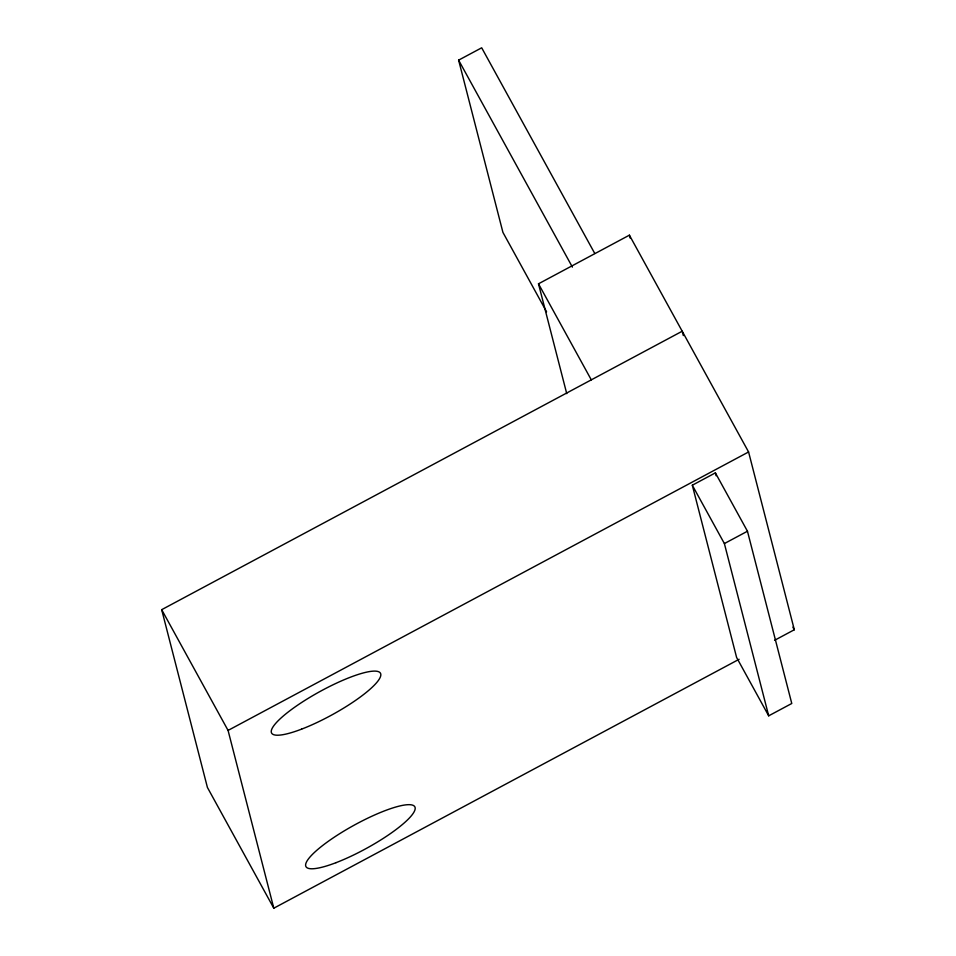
<?xml version="1.0" encoding="UTF-8"?>
<svg xmlns="http://www.w3.org/2000/svg" width="956" height="956" viewBox="0 0 956 956"><rect width="100%" height="100%" fill="white"/><g stroke="black" fill="none" stroke-linecap="round" stroke-linejoin="round"><path stroke-width="1.43" d="M546.581 311.799L502.928 232.392L458.617 60.144L481.693 47.8L594.763 253.471M566.741 393.645L538.491 283.801L629.395 235.164L748.584 451.973L794.317 629.753L774.599 640.293M739.108 659.282L273.798 908.2L207.416 787.457L161.684 609.677L682.202 331.23L683.325 335.556M273.798 908.2L228.066 730.42L748.584 451.973M692.311 485.218L715.375 472.873L747.461 531.237L791.771 703.485L768.696 715.829L736.61 657.477L692.311 485.218L724.385 543.57L768.696 715.829M724.385 543.57L747.461 531.237M792.883 627.16L794.317 629.753M458.617 60.144L572.405 267.118M538.491 283.801L591.298 379.855M161.684 609.677L228.066 730.42M715.375 472.873L716.116 475.753M629.395 235.164L630.135 238.056M335.974 862.694A62.104 13.121 -28.8 0 0 415.083 807.462A62.104 13.121 -28.8 0 0 330.143 840.001A62.104 13.121 -28.8 0 0 335.974 862.694M301.618 729.129A62.104 13.121 -28.8 0 0 380.727 673.908A62.104 13.121 -28.8 0 0 295.786 706.436A62.104 13.121 -28.8 0 0 301.618 729.129"/></g></svg>
